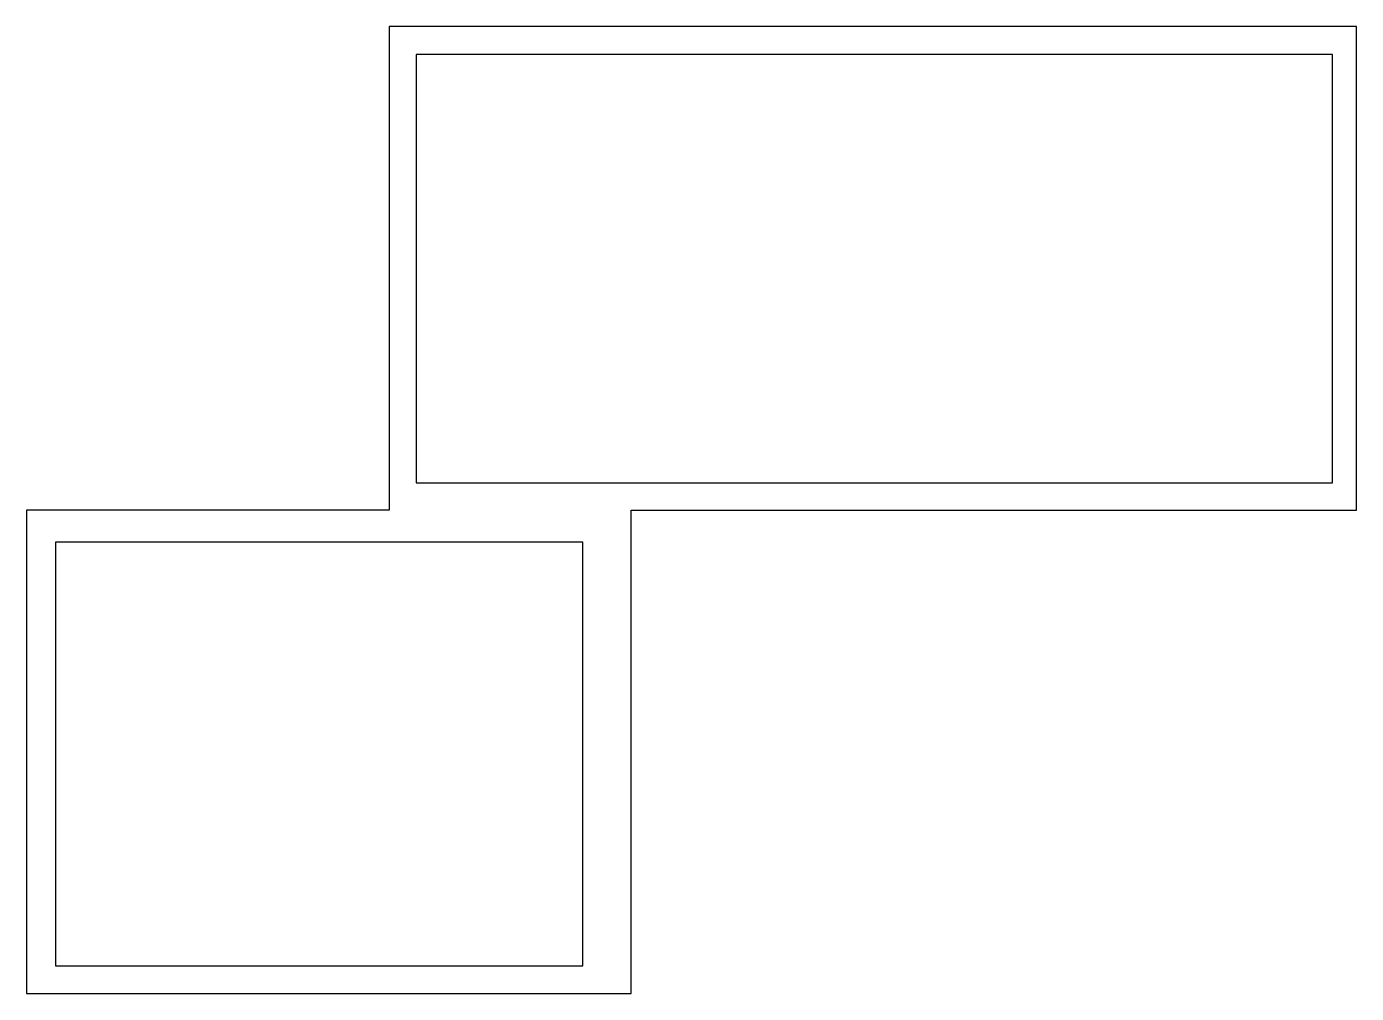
# Model space of a CAD drawing. Header units: metres. Extents: x 0 to 11, y 0 to 8.
import ezdxf

# ---------------------------------------------------------------- set-up
doc = ezdxf.new("R2010")
doc.units = ezdxf.units.M
doc.layers.add('Area', color=178, linetype='Continuous', lineweight=25, true_color=0x000000)
doc.layers.add('Contorno esterno', color=178, linetype='Continuous', lineweight=25, true_color=0x000000)

msp = doc.modelspace()

# ---------------------------------------------------------------- linework, layer by layer
at = {"layer": 'Area', "flags": 128}
for points in [[(10.802, 4.225), (10.802, 7.769), (3.223, 7.769), (3.223, 4.225), (10.802, 4.225)], [(0.239, 0.229), (4.6, 0.229), (4.6, 3.734), (0.239, 3.734), (0.239, 0.229)]]:
    msp.add_lwpolyline(points, dxfattribs=at)
at = {"layer": 'Contorno esterno'}
msp.add_lwpolyline([(0, 0), (5, 0), (5, 4), (11, 4), (11, 8), (3, 8), (3, 4), (0, 4), (0, 0)], dxfattribs=at)

doc.saveas('drawing.dxf')
